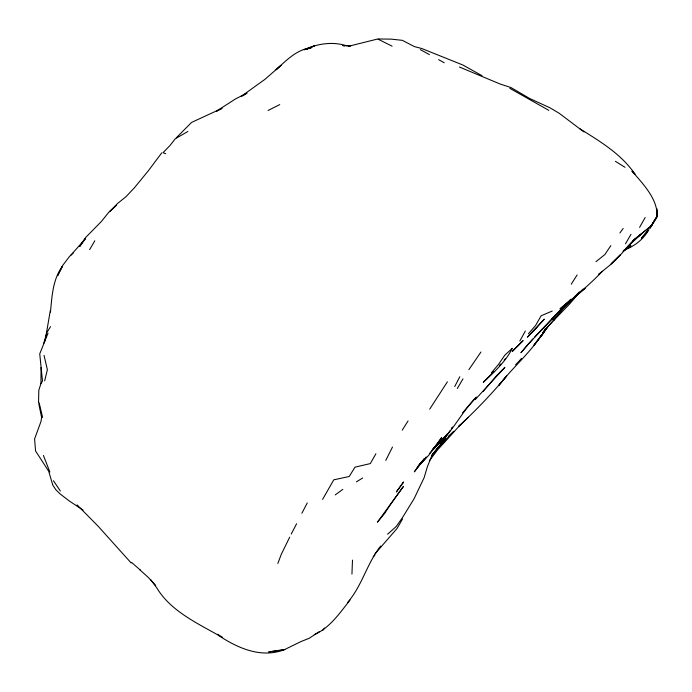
<?xml version="1.0" encoding="UTF-8"?>
<svg xmlns="http://www.w3.org/2000/svg" width="692" height="692" viewBox="0 0 692 692"><rect width="100%" height="100%" fill="white"/><g stroke="black" fill="none" stroke-linecap="round" stroke-linejoin="round"><path stroke-width="1.04" d="M650.757 226.431L657.184 215.93C657.409 198.44 642.747 183.691 632.073 171.166M38.544 402.839L38.821 390.21L40.932 383.627L42.489 381.076L39.738 353.88L48.025 333.198M351.951 574.083L352.488 560.096M40.932 383.627L41.062 367.452M50.481 312.083C51.952 296.531 52.748 279.482 62.306 266.394L57.592 275.745L62.86 265.226L69.555 256.386L73.378 252.831M656.967 217.314L650.229 227.625L657.184 215.93L656.699 208.552L656.907 211.709M50.326 310.483L45.092 340.957M44.66 380.868L47.376 369.718L44.029 355.351M43.726 343.448L46.9 332.558L50.533 326.624M277.855 563.444L281.272 554.353L289.706 537.156M385.773 460.388L392.502 447.006M454.739 386.525L459.808 376.733M291.237 534.068L296.6 523.732M301.876 513.23L307.257 502.954M429.455 460.682L437.396 450.077L460.068 425.122L459.09 426.056C475.906 410.339 491.977 393.67 506.691 375.964L498.724 385.548C512.391 367.798 529.795 353.309 541.966 334.383L533.887 345.334L541.628 335.689L547.234 327.385M322.576 499.416L333.778 479.816L349.2 476.52L354.996 467.161L370.298 463.588L375.894 453.77M519.839 341.018L525.34 331.018M639.59 227.383L645.16 217.53M402.536 519.009L397.009 528.524L374.978 553.868M625.49 243.809L631.009 234.285M89.631 249.63L94.83 240.781M649.745 228.844L654.632 220.514M457.308 388.497L462.983 378.861M545.365 328.613L542.511 333.198L565.018 306.634L575.692 295.64M402.208 430.199L408.055 420.952M571.255 284.204L577.111 274.966M347.609 602.447C362.08 585.916 366.976 563.236 380.738 545.988M447.404 381.82L429.68 409.18M468.865 369.684L480.94 352.012M610.854 245.625L604.86 254.552L595.968 261.697M450.302 430.398L446.842 435.337L432.491 449.783L440.198 442.681L447.343 434.118L439.031 443.503L447.698 433.772M451.452 428.755L452.603 427.111L451.348 428.78M547.796 326.555L540.936 336.269L547.043 327.593M555.641 317.749L553.799 320.344L569.551 304.073L576.765 295.545L569.767 302.689L579.714 292.292M350.057 600.059C339.936 612.775 329.626 628.146 314.272 634.625M647.842 230.747L641.337 238.178L648.759 229.779C643.413 239.449 634.452 246.265 624.149 250.089M322.827 630.343L324.479 628.042M161.729 152.897L148.451 170.621L134.352 187.861L125.909 196.753L117.545 203.5L109.682 211.64L116.282 205.386L108.566 212.487L101.655 221.189L85.773 237.382L79.658 246.551L85.393 238.662L70.601 255.495M434.403 447.516L441.704 437.534L428.625 455.379L417.259 467.481L422.146 461.348L414.326 471.858L422.111 461.417M619.885 232.945L623.163 228.49M438.702 446.798L431.505 455.552M425.519 458.069L418.098 466.469L424.222 458.813L417.259 467.481M562.873 308.381L565.373 305.345M483.198 391.378L496.865 375.384L504.892 367.34L475.283 399.483M440.614 444.515L443.165 441.47M446.997 434.308L441.029 441.176C454.808 428.149 462.81 410.408 476.39 397.122L462.602 412.795M491.372 372.85L498.586 364.329L504.788 355.204L512.279 348.353C505.584 361.873 494.088 372.149 483.258 382.347L493.967 371.595M528.385 333.812L535.694 325.344L541.127 315.768L552.216 311.045M429.516 453.459L440.778 441.513L432.517 449.731M432.413 454.583L445.873 437.776L438.391 447.646L453.926 431.263L448.39 436.332M432.448 454.54L439.264 446.66L432.059 455.189L427.371 466.719L424.153 477.61L414.084 498.742L402.545 517.495L396.187 526.534L387.589 534.233M418.098 466.469L426.324 457.04L419.819 464.47M499.425 365.514L500.766 363.983M504.122 360.151L505.454 358.62M521.292 358.897L515.54 364.796M519.476 360.964L521.431 358.733M536.767 327.489L544.275 319.142L527.408 337.194L536.767 327.489L528.896 335.62M560.901 309.315L534.795 336.892M532.788 339.089L520.912 352.756L528.1 344.209L568.063 302.395L551.42 319.635C567.103 302.093 586.332 288.434 602.369 271.221L598.597 274.464L612.351 263.133L620.196 254.985L611.114 263.903L619.409 256.023L634.495 239.371L627.929 246.214M545.997 328.51L553.738 320.431M577.128 294.238L579.291 292.128L564.032 307.559L582.828 289.265M564.655 306.963L568.305 303.338M625.741 248.489L642.193 233.135L651.708 225.48L632.445 241.171L641.553 233.775L634.348 239.415M459.09 426.056L468.38 417.25M569.533 300.466L571.073 299.048M176.339 137.751L191.589 122.415L222.054 108.324L216.708 111.196M373.196 556.645L374.822 555.278M241.006 96.534L264.975 79.32L281.038 65.29L276.03 69.814C286.22 60.507 296.66 49.461 311.123 47.739M623.509 251.023L630.896 245.539L624.789 249.829M335.239 494.892L342.774 489.391M622.982 251.205L630.62 246.136L626.952 248.047M242.736 95.937L247.027 93.109L235.661 98.844L216.708 111.023M319.393 631.571L309.142 638.301L300.76 641.657L284.04 649.849L268.704 651.916L284.801 649.477M356.415 481.84L362.695 477.973M187.869 131.497L175.301 138.737L169.869 145.64L163.027 152.69L165.673 153.719M268.063 110.469L279.741 104.596M624.236 249.769L629.772 247.148L624.988 249.38M311.14 47.843L304.073 49.789C317.412 43.57 332.843 41.252 347.012 45.923M377.495 39.055L348.145 46.373L350.749 45.75L342.748 45.586L344.815 45.949M284.04 649.849C260.434 658.628 236.898 647.747 217.357 634.659C195.343 622.246 170.379 610.387 156.885 588.044L150.83 579.861M378.429 38.977L391.179 39.133L402.346 40.335L414.387 46.598L421.713 48.501L462.879 65.022L481.987 75.67M459.427 67.02L500.273 84.069L510.964 87.555L529.83 98.593L549.863 107.736L559.257 113.324L583.944 131.93M377.996 39.124L392.105 46.191M420.312 49.625L429.455 54.616M438.624 59.659L444.221 62.747M548.817 110.365L509.805 88.316M222.582 637.341L217.478 634.27M615.396 161.288L625.006 167.317M83.04 510.116L68.984 500.757L60.273 494.062L56.061 489.979L52.86 485.3L48.7 471.252L35.56 450.976L34.6 438.884L41.001 421.445L41.615 417.449L38.873 404.119M579.697 128.651C599.895 141.289 621.312 154.022 635.005 174.168L632.064 171.296M140.459 570.199L131.497 562.371M139.741 569.672L147.967 577.137L155.717 585.363M77.072 504.875L98.013 526.093L131.091 562.881M60.36 491.009L53.466 480.741M43.414 455.457L49.859 471.996M39.141 402.822L42.61 417.449M657.045 213.819L657.184 215.93M390.573 504.373L384.518 513.585L377.434 522.183L403.445 486.398L390.573 504.373M402.805 483.007L396.343 491.969L403.618 481.995L402.805 483.007M434.057 447.94L431.557 450.976L434.057 447.94M523.005 340.724L512.339 351.406L523.005 340.724M584.974 288.33L576.445 295.648L584.974 288.33M568.945 301.262L560.018 308.909L569.369 300.925L568.945 301.262M311.4 47.047L306.028 49.435L314.272 45.983L311.4 47.047"/></g></svg>
